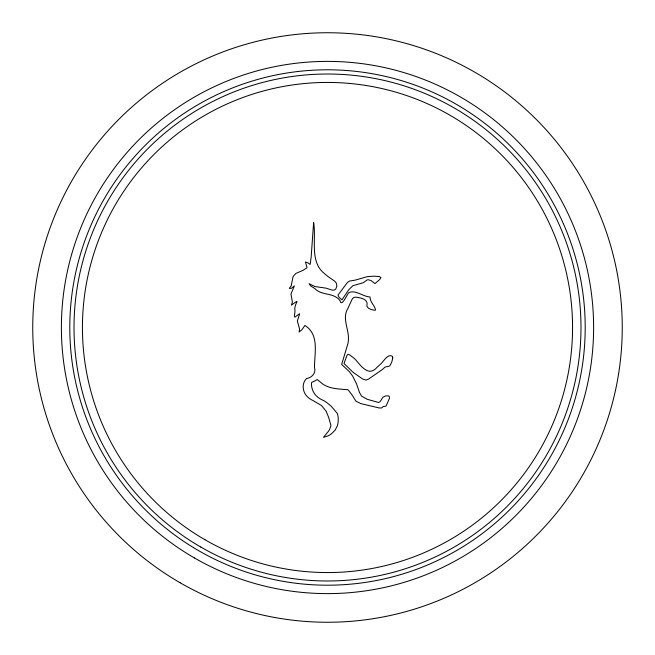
<?xml version="1.0" encoding="UTF-8"?>
<svg xmlns="http://www.w3.org/2000/svg" width="655" height="655" viewBox="0 0 655 655"><rect width="100%" height="100%" fill="white"/><g stroke="black" fill="none" stroke-linecap="round" stroke-linejoin="round"><path stroke-width="0.98" d="M313.458 381.587L311.968 382.291A1.277 1.277 0 0 0 311.526 382.839C311.076 388.178 313.508 393.901 317.806 397.192A20.895 20.895 0 0 0 320.508 399.026L323.431 400.508A37.425 37.425 0 0 1 326.591 402.424L331.217 406.231L337.128 413.223A7.934 7.934 0 0 1 337.661 414.541L338.037 416.326A23.817 23.817 0 0 1 337.464 425.586L335.106 430.212L331.422 433.79A24.579 24.579 0 0 1 328.458 435.731L323.48 437.335L328.605 431.105A14.025 14.025 0 0 0 329.702 429.172L330.971 425.619L328.605 417.26L326.075 411.103L321.433 405.47L312.746 400.393A12.306 12.306 0 0 1 310.601 399.206C303.273 395.366 300.383 384.747 306.474 378.59C311.788 377.788 316.34 372.982 314.498 367.381C314.474 353.168 319.525 334.484 304.902 325.469L301.84 329.817L299.122 332.052L299.613 329.039L297.362 321.097L299.679 313.704L294.848 317.159L294.357 316.029L294.865 312.73A34.559 34.559 0 0 0 294.93 310.183C293.751 303.314 302.323 297.255 291.385 305.156L291.884 303.642A5.33 5.33 0 0 0 292.367 301.775L290.959 294.07L294.357 285.891L291.328 288.364L289.289 288.356L291.205 285.817L293.121 276.451L295.79 273.487L303.044 270.319L307.048 267.731L305.435 262.033L308.3 262.974A13.477 13.477 0 0 0 309.013 263.695L310.11 264.432L311.141 257.292L313.622 222.503C316.48 238.674 309.365 261.591 324.217 273.356A73.647 73.647 0 0 0 327.95 276.492L334.664 281.134L336.244 283.001L336.899 286.145L335.728 289.117L334.279 290.075L332.355 290.157L325.969 288.135L314.826 286.53L309.045 283.672L310.699 285.957L314.719 288.511A24.972 24.972 0 0 1 316.488 290.059C323.316 295.471 334.189 292.744 340.043 300.678C341.378 307.482 346.552 295.692 347.969 293.841A7.18 7.18 0 0 1 349.049 292.548C355.55 289.567 363.476 296.895 370.01 296.961C369.919 302.282 374.693 305.181 375.577 309.979L374.455 310.29L370.869 309.389L368.552 308.276L367.136 306.646A3.66 3.66 0 0 1 366.923 305.377C368.609 299.032 359.963 297.583 355.452 297.141C351.817 296.977 351.391 301.914 349.762 304.28A157.904 157.904 0 0 0 348.01 308.276C341.82 317.855 348.689 328.442 348.452 338.643A32.799 32.799 0 0 1 348.026 343.245L341.664 364.426L349.402 371.729L352.603 376.027L356.459 383.699L359.546 392.632L361.642 396.177L367.283 399.313L378.565 402.473L380.129 401.695L382.864 397.233L385.754 395.874L388.423 395.882L389.267 396.496L389.479 398.24L386.213 405.732A2.186 2.186 0 0 1 385.484 406.256L383.331 406.518A2.252 2.252 0 0 0 382.602 407.091L381.709 407.967L379.147 407.967L360.749 403.595L355.861 401.089L353.389 397.11A52.056 52.056 0 0 0 351.784 394.58L348.051 389.758C339.961 388.988 331.184 389.119 323.971 384.804A20.534 20.534 0 0 1 321.204 382.79L317.29 379.532L314.605 381.054A23.58 23.58 0 0 1 313.458 381.587M380.801 277.614L379.769 279.48L374.971 283.574L370.943 280.487L368.102 279.734A3.242 3.242 0 0 0 366.874 280.094L363.263 282.747L352.881 285.686L348.697 289.837L341.959 299.867L339.708 297.845A9.571 9.571 0 0 1 338.881 296.993L338.005 295.086L347.387 282.526L349.426 281.06L354.347 280.299A71.411 71.411 0 0 0 358.956 279.046L367.07 276.729L371.958 276.263A68.832 68.832 0 0 1 374.75 276.222L379.54 276.574L380.801 277.614M392.722 357.925L392.157 360.692A24.685 24.685 0 0 1 391.215 363.255L389.864 365.695L388.775 366.333A9.473 9.473 0 0 1 386.949 366.636L386.515 366.694A5.396 5.396 0 0 0 384.812 367.308L382.635 369.256A29.753 29.753 0 0 1 379.826 371.27L368.659 379.032L366.022 380.129L362.469 378.893L353.643 372.687A26.437 26.437 0 0 1 352.308 371.581L344.014 363.509L346.47 356.754A47.528 47.528 0 0 1 347.035 355.362C347.854 352.325 351.211 356.467 352.578 357.065A50.648 50.648 0 0 1 355.157 359.235C360.848 365.621 368.552 377.485 377.141 367.185A74.113 74.113 0 0 0 379.892 364.745C383.281 362.289 387.547 353.184 392.386 356.246A4.618 4.618 0 0 1 392.713 357.548L392.722 357.925M194.445 557.962A266.118 266.118 0 0 0 593.618 327.5A266.118 266.118 0 0 0 194.445 97.038A266.118 266.118 0 0 0 194.445 557.962M200.757 547.023A253.485 253.485 0 0 0 580.985 327.5A253.485 253.485 0 0 0 200.757 107.977A253.485 253.485 0 0 0 200.757 547.023M180.125 582.762A294.75 294.75 0 0 0 622.25 327.5A294.75 294.75 0 0 0 180.125 72.238A294.75 294.75 0 0 0 180.125 582.762M193.43 547.572A257.693 257.693 0 0 0 585.128 333.567A257.693 257.693 0 0 0 203.942 101.353A257.693 257.693 0 0 0 193.43 547.572M204.966 539.728A245.06 245.06 0 0 0 572.56 327.5A245.06 245.06 0 0 0 204.966 115.272A245.06 245.06 0 0 0 204.966 539.728"/></g></svg>
